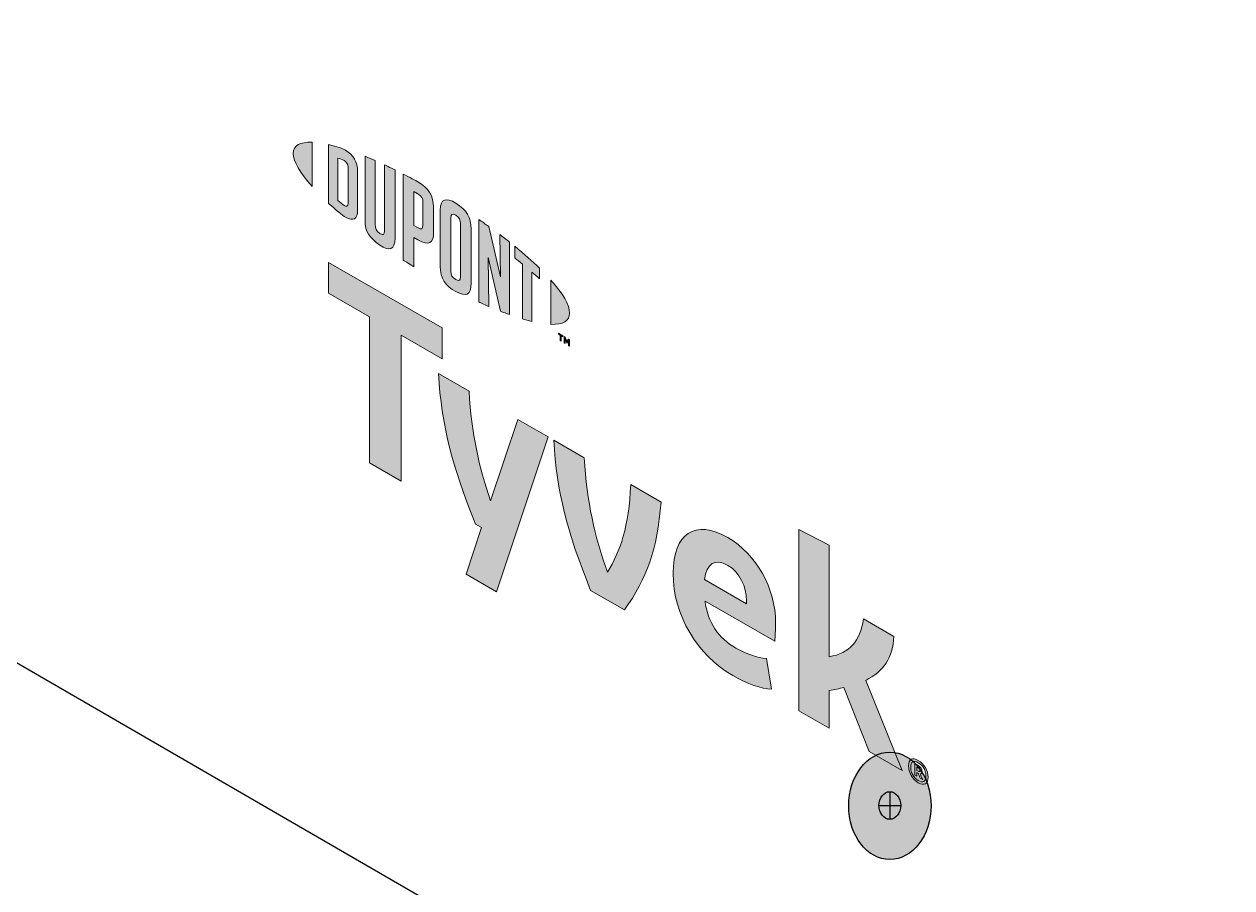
# Model space of a CAD drawing. Extents: x -1328 to 5679, y -4611 to 1603.
# Drawn here: x 251.1 to 358.6, y 793.1 to 870 of the extents above; entities that cross this region are included whole.
import ezdxf

# ---------------------------------------------------------------- set-up
doc = ezdxf.new("R2010")
doc.units = 0
doc.header["$MEASUREMENT"] = 0
for name, color, linetype, lineweight in [('G-ANNO-TTLB', 7, 'Continuous', 0), ('TYVEK', 7, 'Continuous', 0), ('X-REF - TRACED', 7, 'Continuous', 0)]:
    doc.layers.add(name, color=color, linetype=linetype, lineweight=lineweight)

# ---------------------------------------------------------------- blocks, each defined once
blk = doc.blocks.new('Block_80')
at = {"layer": 'TYVEK', "true_color": 0x003b71, "transparency": 33554687}
h = blk.add_hatch(color=156, dxfattribs=at)
h.dxf.hatch_style = 2
edge = h.paths.add_edge_path()
edge.add_ellipse((328.12, 800.41), major_axis=(0, 4.78), ratio=0.766948, start_angle=0, end_angle=360)
at = {"layer": 'TYVEK', "color": 18, "lineweight": 25, "true_color": 0x080808}
for p, q in [((328.12, 801.67), (328.12, 799.2)), ((327.14, 800.44), (329.09, 800.44))]:
    blk.add_line(p, q, dxfattribs=at)
at = {"layer": 'TYVEK', "color": 18, "lineweight": 25, "true_color": 0x000000}
blk.add_ellipse((328.12, 800.41), major_axis=(0, 4.78), ratio=0.766948, dxfattribs=at)
at = {"layer": 'TYVEK', "color": 18, "lineweight": 25, "true_color": 0x080808}
blk.add_ellipse((328.12, 800.44), major_axis=(0, 1.23), ratio=0.788846, dxfattribs=at)
blk = doc.blocks.new('Block_373')
at = {"layer": 'X-REF - TRACED', "true_color": 0x848484, "transparency": 33554687}
h = blk.add_hatch(color=252, dxfattribs=at)
h.dxf.hatch_style = 2
edge = h.paths.add_edge_path()
edge.add_spline(control_points=[(275.02, 858.48), (275.02, 857.75), (275.63, 856.73), (276.7, 855.53), (276.7, 855.53), (276.7, 859.47), (276.7, 859.47), (275.63, 859.51), (275.02, 859.19), (275.02, 858.48)], knot_values=[0, 0, 0, 0, 1, 1, 1, 2, 2, 2, 3, 3, 3, 3], degree=3, periodic=0)
h = blk.add_hatch(color=252, dxfattribs=at)
h.dxf.hatch_style = 2
edge = h.paths.add_edge_path()
edge.add_spline(control_points=[(279.9, 854.05), (279.9, 853.74), (279.74, 853.73), (279.55, 853.84), (279.4, 853.93), (279.18, 854.12), (278.99, 854.29), (278.99, 854.29), (278.99, 858.06), (278.99, 858.06), (279.18, 858.01), (279.4, 857.94), (279.55, 857.85), (279.74, 857.74), (279.9, 857.55), (279.9, 857.25), (279.9, 857.25), (279.9, 854.05), (279.9, 854.05)], knot_values=[0, 0, 0, 0, 1, 1, 1, 2, 2, 2, 3, 3, 3, 4, 4, 4, 5, 5, 5, 6, 6, 6, 6], degree=3, periodic=0)
edge = h.paths.add_edge_path()
edge.add_spline(control_points=[(279.68, 858.76), (279.38, 858.94), (278.95, 859.08), (278.17, 859.26), (278.17, 859.26), (278.17, 854.03), (278.17, 854.03), (278.86, 853.4), (279.38, 852.96), (279.68, 852.79), (280.36, 852.39), (280.75, 852.65), (280.75, 853.42), (280.75, 853.42), (280.75, 856.89), (280.75, 856.89), (280.75, 857.66), (280.36, 858.37), (279.68, 858.76)], knot_values=[0, 0, 0, 0, 1, 1, 1, 2, 2, 2, 3, 3, 3, 4, 4, 4, 5, 5, 5, 6, 6, 6, 6], degree=3, periodic=0)
h = blk.add_hatch(color=252, dxfattribs=at)
h.dxf.hatch_style = 2
edge = h.paths.add_edge_path()
edge.add_spline(control_points=[(283.14, 851.56), (283.14, 851.26), (283.05, 851.12), (282.72, 851.36), (282.4, 851.59), (282.31, 851.79), (282.31, 852.15), (282.31, 852.15), (282.31, 857.84), (282.31, 857.84), (282.1, 857.94), (281.62, 858.14), (281.41, 858.22), (281.41, 858.22), (281.41, 852.47), (281.41, 852.47), (281.41, 851.55), (281.8, 850.97), (282.72, 850.32), (283.57, 849.72), (284.08, 849.91), (284.08, 850.93), (284.08, 850.93), (284.08, 857.01), (284.08, 857.01), (283.91, 857.1), (283.33, 857.37), (283.14, 857.46), (283.14, 857.46), (283.14, 851.56), (283.14, 851.56)], knot_values=[0, 0, 0, 0, 1, 1, 1, 2, 2, 2, 3, 3, 3, 4, 4, 4, 5, 5, 5, 6, 6, 6, 7, 7, 7, 8, 8, 8, 9, 9, 9, 10, 10, 10, 10], degree=3, periodic=0)
h = blk.add_hatch(color=252, dxfattribs=at)
h.dxf.hatch_style = 2
edge = h.paths.add_edge_path()
edge.add_spline(control_points=[(286.56, 852.09), (286.56, 851.76), (286.46, 851.65), (286.08, 851.87), (286.08, 851.87), (285.75, 852.06), (285.75, 852.06), (285.75, 852.06), (285.75, 855.08), (285.75, 855.08), (285.9, 855), (285.98, 854.96), (286.06, 854.91), (286.48, 854.67), (286.56, 854.44), (286.56, 854.1), (286.56, 854.1), (286.56, 852.09), (286.56, 852.09)], knot_values=[0, 0, 0, 0, 1, 1, 1, 2, 2, 2, 3, 3, 3, 4, 4, 4, 5, 5, 5, 6, 6, 6, 6], degree=3, periodic=0)
edge = h.paths.add_edge_path()
edge.add_spline(control_points=[(286.12, 855.94), (285.96, 856.04), (285.36, 856.36), (284.81, 856.64), (284.81, 856.64), (284.81, 848.98), (284.81, 848.98), (285, 848.86), (285.49, 848.55), (285.75, 848.39), (285.75, 848.39), (285.75, 850.99), (285.75, 850.99), (285.75, 850.99), (286.12, 850.78), (286.12, 850.78), (287.1, 850.22), (287.51, 850.49), (287.51, 851.46), (287.51, 851.46), (287.51, 853.71), (287.51, 853.71), (287.51, 854.67), (287.05, 855.4), (286.12, 855.94)], knot_values=[0, 0, 0, 0, 1, 1, 1, 2, 2, 2, 3, 3, 3, 4, 4, 4, 5, 5, 5, 6, 6, 6, 7, 7, 7, 8, 8, 8, 8], degree=3, periodic=0)
h = blk.add_hatch(color=252, dxfattribs=at)
h.dxf.hatch_style = 2
edge = h.paths.add_edge_path()
edge.add_spline(control_points=[(289.91, 847.48), (289.91, 847.18), (289.82, 847.07), (289.49, 847.25), (289.15, 847.44), (289.06, 847.66), (289.06, 847.97), (289.06, 847.97), (289.06, 852.74), (289.06, 852.74), (289.06, 853.06), (289.15, 853.18), (289.49, 852.97), (289.82, 852.77), (289.91, 852.55), (289.91, 852.25), (289.91, 852.25), (289.91, 847.48), (289.91, 847.48)], knot_values=[0, 0, 0, 0, 1, 1, 1, 2, 2, 2, 3, 3, 3, 4, 4, 4, 5, 5, 5, 6, 6, 6, 6], degree=3, periodic=0)
edge = h.paths.add_edge_path()
edge.add_spline(control_points=[(289.49, 854.04), (288.62, 854.59), (288.11, 854.45), (288.11, 853.44), (288.11, 853.44), (288.11, 848.43), (288.11, 848.43), (288.11, 847.37), (288.57, 846.66), (289.49, 846.18), (290.39, 845.7), (290.86, 845.82), (290.86, 846.95), (290.86, 846.95), (290.86, 851.73), (290.86, 851.73), (290.86, 852.81), (290.44, 853.44), (289.49, 854.04)], knot_values=[0, 0, 0, 0, 1, 1, 1, 2, 2, 2, 3, 3, 3, 4, 4, 4, 5, 5, 5, 6, 6, 6, 6], degree=3, periodic=0)
h = blk.add_hatch(color=252, dxfattribs=at)
h.dxf.hatch_style = 2
edge = h.paths.add_edge_path()
edge.add_spline(control_points=[(293.46, 847.48), (293.46, 847.48), (292.42, 851.97), (292.42, 851.97), (292.14, 852.18), (291.8, 852.42), (291.53, 852.6), (291.53, 852.6), (291.53, 845.26), (291.53, 845.26), (291.72, 845.17), (292.19, 844.96), (292.44, 844.85), (292.44, 844.85), (292.36, 849.22), (292.36, 849.22), (292.36, 849.22), (293.46, 844.43), (293.46, 844.43), (293.7, 844.34), (294.04, 844.21), (294.26, 844.13), (294.26, 844.13), (294.26, 850.58), (294.26, 850.58), (294.03, 850.77), (293.6, 851.1), (293.4, 851.25), (293.4, 851.25), (293.46, 847.48), (293.46, 847.48)], knot_values=[0, 0, 0, 0, 1, 1, 1, 2, 2, 2, 3, 3, 3, 4, 4, 4, 5, 5, 5, 6, 6, 6, 7, 7, 7, 8, 8, 8, 9, 9, 9, 10, 10, 10, 10], degree=3, periodic=0)
h = blk.add_hatch(color=252, dxfattribs=at)
h.dxf.hatch_style = 2
edge = h.paths.add_edge_path()
edge.add_spline(control_points=[(294.73, 849.18), (294.96, 849), (295.19, 848.82), (295.41, 848.63), (295.41, 848.63), (295.41, 843.75), (295.41, 843.75), (295.62, 843.69), (296, 843.58), (296.25, 843.52), (296.25, 843.52), (296.25, 847.92), (296.25, 847.92), (296.5, 847.7), (296.73, 847.5), (296.94, 847.31), (296.94, 847.31), (296.94, 848.25), (296.94, 848.25), (296.27, 848.9), (295.56, 849.53), (294.73, 850.21), (294.73, 850.21), (294.73, 849.18), (294.73, 849.18)], knot_values=[0, 0, 0, 0, 1, 1, 1, 2, 2, 2, 3, 3, 3, 4, 4, 4, 5, 5, 5, 6, 6, 6, 7, 7, 7, 8, 8, 8, 8], degree=3, periodic=0)
h = blk.add_hatch(color=252, dxfattribs=at)
h.dxf.hatch_style = 2
edge = h.paths.add_edge_path()
edge.add_spline(control_points=[(299.62, 844.27), (299.62, 843.55), (299.01, 843.23), (297.94, 843.26), (297.94, 843.26), (297.94, 847.2), (297.94, 847.2), (299.01, 846.01), (299.62, 844.99), (299.62, 844.27)], knot_values=[0, 0, 0, 0, 1, 1, 1, 2, 2, 2, 3, 3, 3, 3], degree=3, periodic=0)
h = blk.add_hatch(color=252, dxfattribs=at)
h.dxf.hatch_style = 2
edge = h.paths.add_edge_path()
edge.add_spline(control_points=[(299.12, 842.19), (299.12, 842.19), (299.23, 842.13), (299.23, 842.13), (299.23, 842.13), (299.38, 841.77), (299.38, 841.77), (299.38, 841.77), (299.53, 841.95), (299.53, 841.95), (299.53, 841.95), (299.62, 841.9), (299.62, 841.9), (299.62, 841.9), (299.62, 841.33), (299.62, 841.33), (299.62, 841.33), (299.53, 841.38), (299.53, 841.38), (299.53, 841.38), (299.53, 841.79), (299.53, 841.79), (299.53, 841.79), (299.38, 841.6), (299.38, 841.6), (299.38, 841.6), (299.37, 841.61), (299.37, 841.61), (299.37, 841.61), (299.22, 841.97), (299.22, 841.97), (299.22, 841.97), (299.22, 841.56), (299.22, 841.56), (299.22, 841.56), (299.12, 841.62), (299.12, 841.62), (299.12, 841.62), (299.12, 842.19), (299.12, 842.19)], knot_values=[0, 0, 0, 0, 1, 1, 1, 2, 2, 2, 3, 3, 3, 4, 4, 4, 5, 5, 5, 6, 6, 6, 7, 7, 7, 8, 8, 8, 9, 9, 9, 10, 10, 10, 11, 11, 11, 12, 12, 12, 13, 13, 13, 13], degree=3, periodic=0)
edge = h.paths.add_edge_path()
edge.add_spline(control_points=[(298.77, 842.29), (298.77, 842.29), (298.62, 842.38), (298.62, 842.38), (298.62, 842.38), (298.62, 842.48), (298.62, 842.48), (298.62, 842.48), (299.02, 842.25), (299.02, 842.25), (299.02, 842.25), (299.02, 842.15), (299.02, 842.15), (299.02, 842.15), (298.87, 842.24), (298.87, 842.24), (298.87, 842.24), (298.87, 841.77), (298.87, 841.77), (298.87, 841.77), (298.77, 841.82), (298.77, 841.82), (298.77, 841.82), (298.77, 842.29), (298.77, 842.29)], knot_values=[0, 0, 0, 0, 1, 1, 1, 2, 2, 2, 3, 3, 3, 4, 4, 4, 5, 5, 5, 6, 6, 6, 7, 7, 7, 8, 8, 8, 8], degree=3, periodic=0)
at = {"layer": 'X-REF - TRACED'}
for points, knots in [([(275.02, 858.48), (275.02, 857.75), (275.63, 856.73), (276.7, 855.53), (276.7, 855.53), (276.7, 859.47), (276.7, 859.47), (275.63, 859.51), (275.02, 859.19), (275.02, 858.48)], [0, 0, 0, 0, 1, 1, 1, 2, 2, 2, 3, 3, 3, 3]), ([(279.68, 858.76), (279.38, 858.94), (278.95, 859.08), (278.17, 859.26), (278.17, 859.26), (278.17, 854.03), (278.17, 854.03), (278.86, 853.4), (279.38, 852.96), (279.68, 852.79), (280.36, 852.39), (280.75, 852.65), (280.75, 853.42), (280.75, 853.42), (280.75, 856.89), (280.75, 856.89), (280.75, 857.66), (280.36, 858.37), (279.68, 858.76)], [0, 0, 0, 0, 1, 1, 1, 2, 2, 2, 3, 3, 3, 4, 4, 4, 5, 5, 5, 6, 6, 6, 6]), ([(279.9, 854.05), (279.9, 853.74), (279.74, 853.73), (279.55, 853.84), (279.4, 853.93), (279.18, 854.12), (278.99, 854.29), (278.99, 854.29), (278.99, 858.06), (278.99, 858.06), (279.18, 858.01), (279.4, 857.94), (279.55, 857.85), (279.74, 857.74), (279.9, 857.55), (279.9, 857.25), (279.9, 857.25), (279.9, 854.05), (279.9, 854.05)], [0, 0, 0, 0, 1, 1, 1, 2, 2, 2, 3, 3, 3, 4, 4, 4, 5, 5, 5, 6, 6, 6, 6]), ([(283.14, 851.56), (283.14, 851.26), (283.05, 851.12), (282.72, 851.36), (282.4, 851.59), (282.31, 851.79), (282.31, 852.15), (282.31, 852.15), (282.31, 857.84), (282.31, 857.84), (282.1, 857.94), (281.62, 858.14), (281.41, 858.22), (281.41, 858.22), (281.41, 852.47), (281.41, 852.47), (281.41, 851.55), (281.8, 850.97), (282.72, 850.32), (283.57, 849.72), (284.08, 849.91), (284.08, 850.93), (284.08, 850.93), (284.08, 857.01), (284.08, 857.01), (283.91, 857.1), (283.33, 857.37), (283.14, 857.46), (283.14, 857.46), (283.14, 851.56), (283.14, 851.56)], [0, 0, 0, 0, 1, 1, 1, 2, 2, 2, 3, 3, 3, 4, 4, 4, 5, 5, 5, 6, 6, 6, 7, 7, 7, 8, 8, 8, 9, 9, 9, 10, 10, 10, 10]), ([(286.12, 855.94), (285.96, 856.04), (285.36, 856.36), (284.81, 856.64), (284.81, 856.64), (284.81, 848.98), (284.81, 848.98), (285, 848.86), (285.49, 848.55), (285.75, 848.39), (285.75, 848.39), (285.75, 850.99), (285.75, 850.99), (285.75, 850.99), (286.12, 850.78), (286.12, 850.78), (287.1, 850.22), (287.51, 850.49), (287.51, 851.46), (287.51, 851.46), (287.51, 853.71), (287.51, 853.71), (287.51, 854.67), (287.05, 855.4), (286.12, 855.94)], [0, 0, 0, 0, 1, 1, 1, 2, 2, 2, 3, 3, 3, 4, 4, 4, 5, 5, 5, 6, 6, 6, 7, 7, 7, 8, 8, 8, 8]), ([(286.56, 852.09), (286.56, 851.76), (286.46, 851.65), (286.08, 851.87), (286.08, 851.87), (285.75, 852.06), (285.75, 852.06), (285.75, 852.06), (285.75, 855.08), (285.75, 855.08), (285.9, 855), (285.98, 854.96), (286.06, 854.91), (286.48, 854.67), (286.56, 854.44), (286.56, 854.1), (286.56, 854.1), (286.56, 852.09), (286.56, 852.09)], [0, 0, 0, 0, 1, 1, 1, 2, 2, 2, 3, 3, 3, 4, 4, 4, 5, 5, 5, 6, 6, 6, 6]), ([(289.49, 854.04), (288.62, 854.59), (288.11, 854.45), (288.11, 853.44), (288.11, 853.44), (288.11, 848.43), (288.11, 848.43), (288.11, 847.37), (288.57, 846.66), (289.49, 846.18), (290.39, 845.7), (290.86, 845.82), (290.86, 846.95), (290.86, 846.95), (290.86, 851.73), (290.86, 851.73), (290.86, 852.81), (290.44, 853.44), (289.49, 854.04)], [0, 0, 0, 0, 1, 1, 1, 2, 2, 2, 3, 3, 3, 4, 4, 4, 5, 5, 5, 6, 6, 6, 6]), ([(289.91, 847.48), (289.91, 847.18), (289.82, 847.07), (289.49, 847.25), (289.15, 847.44), (289.06, 847.66), (289.06, 847.97), (289.06, 847.97), (289.06, 852.74), (289.06, 852.74), (289.06, 853.06), (289.15, 853.18), (289.49, 852.97), (289.82, 852.77), (289.91, 852.55), (289.91, 852.25), (289.91, 852.25), (289.91, 847.48), (289.91, 847.48)], [0, 0, 0, 0, 1, 1, 1, 2, 2, 2, 3, 3, 3, 4, 4, 4, 5, 5, 5, 6, 6, 6, 6]), ([(293.46, 847.48), (293.46, 847.48), (292.42, 851.97), (292.42, 851.97), (292.14, 852.18), (291.8, 852.42), (291.53, 852.6), (291.53, 852.6), (291.53, 845.26), (291.53, 845.26), (291.72, 845.17), (292.19, 844.96), (292.44, 844.85), (292.44, 844.85), (292.36, 849.22), (292.36, 849.22), (292.36, 849.22), (293.46, 844.43), (293.46, 844.43), (293.7, 844.34), (294.04, 844.21), (294.26, 844.13), (294.26, 844.13), (294.26, 850.58), (294.26, 850.58), (294.03, 850.77), (293.6, 851.1), (293.4, 851.25), (293.4, 851.25), (293.46, 847.48), (293.46, 847.48)], [0, 0, 0, 0, 1, 1, 1, 2, 2, 2, 3, 3, 3, 4, 4, 4, 5, 5, 5, 6, 6, 6, 7, 7, 7, 8, 8, 8, 9, 9, 9, 10, 10, 10, 10]), ([(294.73, 849.18), (294.96, 849), (295.19, 848.82), (295.41, 848.63), (295.41, 848.63), (295.41, 843.75), (295.41, 843.75), (295.62, 843.69), (296, 843.58), (296.25, 843.52), (296.25, 843.52), (296.25, 847.92), (296.25, 847.92), (296.5, 847.7), (296.73, 847.5), (296.94, 847.31), (296.94, 847.31), (296.94, 848.25), (296.94, 848.25), (296.27, 848.9), (295.56, 849.53), (294.73, 850.21), (294.73, 850.21), (294.73, 849.18), (294.73, 849.18)], [0, 0, 0, 0, 1, 1, 1, 2, 2, 2, 3, 3, 3, 4, 4, 4, 5, 5, 5, 6, 6, 6, 7, 7, 7, 8, 8, 8, 8]), ([(299.62, 844.27), (299.62, 843.55), (299.01, 843.23), (297.94, 843.26), (297.94, 843.26), (297.94, 847.2), (297.94, 847.2), (299.01, 846.01), (299.62, 844.99), (299.62, 844.27)], [0, 0, 0, 0, 1, 1, 1, 2, 2, 2, 3, 3, 3, 3]), ([(298.77, 842.29), (298.77, 842.29), (298.62, 842.38), (298.62, 842.38), (298.62, 842.38), (298.62, 842.48), (298.62, 842.48), (298.62, 842.48), (299.02, 842.25), (299.02, 842.25), (299.02, 842.25), (299.02, 842.15), (299.02, 842.15), (299.02, 842.15), (298.87, 842.24), (298.87, 842.24), (298.87, 842.24), (298.87, 841.77), (298.87, 841.77), (298.87, 841.77), (298.77, 841.82), (298.77, 841.82), (298.77, 841.82), (298.77, 842.29), (298.77, 842.29)], [0, 0, 0, 0, 1, 1, 1, 2, 2, 2, 3, 3, 3, 4, 4, 4, 5, 5, 5, 6, 6, 6, 7, 7, 7, 8, 8, 8, 8]), ([(299.12, 842.19), (299.12, 842.19), (299.23, 842.13), (299.23, 842.13), (299.23, 842.13), (299.38, 841.77), (299.38, 841.77), (299.38, 841.77), (299.53, 841.95), (299.53, 841.95), (299.53, 841.95), (299.62, 841.9), (299.62, 841.9), (299.62, 841.9), (299.62, 841.33), (299.62, 841.33), (299.62, 841.33), (299.53, 841.38), (299.53, 841.38), (299.53, 841.38), (299.53, 841.79), (299.53, 841.79), (299.53, 841.79), (299.38, 841.6), (299.38, 841.6), (299.38, 841.6), (299.37, 841.61), (299.37, 841.61), (299.37, 841.61), (299.22, 841.97), (299.22, 841.97), (299.22, 841.97), (299.22, 841.56), (299.22, 841.56), (299.22, 841.56), (299.12, 841.62), (299.12, 841.62), (299.12, 841.62), (299.12, 842.19), (299.12, 842.19)], [0, 0, 0, 0, 1, 1, 1, 2, 2, 2, 3, 3, 3, 4, 4, 4, 5, 5, 5, 6, 6, 6, 7, 7, 7, 8, 8, 8, 9, 9, 9, 10, 10, 10, 11, 11, 11, 12, 12, 12, 13, 13, 13, 13])]:
    blk.add_open_spline(points, degree=3, knots=knots, dxfattribs=at)
blk = doc.blocks.new('Block_377')
at = {"layer": 'X-REF - TRACED', "true_color": 0x848484, "transparency": 33554687}
h = blk.add_hatch(color=252, dxfattribs=at)
h.dxf.hatch_style = 2
h.paths.add_polyline_path([(288.27, 842.94), (278.17, 848.77), (278.17, 846.03), (281.82, 843.92), (281.82, 830.93), (284.62, 829.31), (284.62, 842.31), (288.27, 840.2)])
h = blk.add_hatch(color=252, dxfattribs=at)
h.dxf.hatch_style = 2
edge = h.paths.add_edge_path()
edge.add_spline(control_points=[(305.06, 829), (304.89, 825.26), (304.14, 823.08), (302.98, 821.21), (301.87, 824.39), (301.14, 827.42), (300.92, 831.39), (300.92, 831.39), (298.2, 832.96), (298.2, 832.96), (298.49, 828.27), (299.38, 824.86), (301.49, 819.57), (301.49, 819.57), (304.49, 817.84), (304.49, 817.84), (306.53, 820.73), (307.38, 823.14), (307.77, 827.44), (307.77, 827.44), (305.06, 829), (305.06, 829)], knot_values=[0, 0, 0, 0, 1, 1, 1, 2, 2, 2, 3, 3, 3, 4, 4, 4, 5, 5, 5, 6, 6, 6, 7, 7, 7, 7], degree=3, periodic=0)
h = blk.add_hatch(color=252, dxfattribs=at)
h.dxf.hatch_style = 2
edge = h.paths.add_edge_path()
edge.add_spline(control_points=[(311.63, 820.55), (311.63, 820.55), (315.36, 818.4), (315.36, 818.4), (315.36, 818.4), (315.36, 818.67), (315.36, 818.67), (315.36, 819.93), (314.77, 821.19), (313.69, 821.81), (312.55, 822.47), (311.81, 821.98), (311.63, 820.55)], knot_values=[0, 0, 0, 0, 1, 1, 1, 2, 2, 2, 3, 3, 3, 4, 4, 4, 4], degree=3, periodic=0)
edge = h.paths.add_edge_path()
edge.add_spline(control_points=[(317.58, 810.78), (316.71, 810.83), (315.44, 811.25), (314.14, 812), (310.99, 813.82), (308.83, 817.36), (308.83, 821.09), (308.83, 824.67), (310.81, 825.95), (313.69, 824.29), (316.26, 822.8), (317.95, 819.74), (317.95, 816.73), (317.95, 816.05), (317.91, 815.49), (317.87, 815.06), (317.87, 815.06), (311.67, 818.64), (311.67, 818.64), (311.93, 816.69), (312.85, 815.35), (314.42, 814.45), (315.38, 813.89), (316.3, 813.61), (317.14, 813.52), (317.14, 813.52), (317.58, 810.78), (317.58, 810.78)], knot_values=[0, 0, 0, 0, 1, 1, 1, 2, 2, 2, 3, 3, 3, 4, 4, 4, 5, 5, 5, 6, 6, 6, 7, 7, 7, 8, 8, 8, 9, 9, 9, 9], degree=3, periodic=0)
h = blk.add_hatch(color=252, dxfattribs=at)
h.dxf.hatch_style = 2
edge = h.paths.add_edge_path()
edge.add_spline(control_points=[(325.97, 811.58), (325.97, 811.58), (329.23, 803.56), (329.23, 803.56), (329.23, 803.56), (326.28, 805.26), (326.28, 805.26), (326.28, 805.26), (324.03, 810.94), (324.03, 810.94), (323.62, 810.84), (323.19, 810.76), (322.71, 810.69), (322.71, 810.69), (322.71, 807.32), (322.71, 807.32), (322.71, 807.32), (320.01, 808.88), (320.01, 808.88), (320.01, 808.88), (320.01, 825), (320.01, 825), (320.01, 825), (322.71, 823.6), (322.71, 823.6), (322.71, 823.6), (322.71, 813.68), (322.71, 813.68), (324.56, 813.99), (325.46, 815.04), (325.77, 817.04), (325.77, 817.04), (328.46, 815.49), (328.46, 815.49), (328.4, 813.59), (327.54, 812.36), (325.97, 811.58)], knot_values=[0, 0, 0, 0, 1, 1, 1, 2, 2, 2, 3, 3, 3, 4, 4, 4, 5, 5, 5, 6, 6, 6, 7, 7, 7, 8, 8, 8, 9, 9, 9, 10, 10, 10, 11, 11, 11, 12, 12, 12, 12], degree=3, periodic=0)
at = {"layer": 'X-REF - TRACED'}
blk.add_lwpolyline([(288.27, 842.94), (278.17, 848.77), (278.17, 846.03), (281.82, 843.92), (281.82, 830.93), (284.62, 829.31), (284.62, 842.31), (288.27, 840.2)], close=True, dxfattribs=at)
for points, knots in [([(305.06, 829), (304.89, 825.26), (304.14, 823.08), (302.98, 821.21), (301.87, 824.39), (301.14, 827.42), (300.92, 831.39), (300.92, 831.39), (298.2, 832.96), (298.2, 832.96), (298.49, 828.27), (299.38, 824.86), (301.49, 819.57), (301.49, 819.57), (304.49, 817.84), (304.49, 817.84), (306.53, 820.73), (307.38, 823.14), (307.77, 827.44), (307.77, 827.44), (305.06, 829), (305.06, 829)], [0, 0, 0, 0, 1, 1, 1, 2, 2, 2, 3, 3, 3, 4, 4, 4, 5, 5, 5, 6, 6, 6, 7, 7, 7, 7]), ([(317.58, 810.78), (316.71, 810.83), (315.44, 811.25), (314.14, 812), (310.99, 813.82), (308.83, 817.36), (308.83, 821.09), (308.83, 824.67), (310.81, 825.95), (313.69, 824.29), (316.26, 822.8), (317.95, 819.74), (317.95, 816.73), (317.95, 816.05), (317.91, 815.49), (317.87, 815.06), (317.87, 815.06), (311.67, 818.64), (311.67, 818.64), (311.93, 816.69), (312.85, 815.35), (314.42, 814.45), (315.38, 813.89), (316.3, 813.61), (317.14, 813.52), (317.14, 813.52), (317.58, 810.78), (317.58, 810.78)], [0, 0, 0, 0, 1, 1, 1, 2, 2, 2, 3, 3, 3, 4, 4, 4, 5, 5, 5, 6, 6, 6, 7, 7, 7, 8, 8, 8, 9, 9, 9, 9]), ([(325.97, 811.58), (325.97, 811.58), (329.23, 803.56), (329.23, 803.56), (329.23, 803.56), (326.28, 805.26), (326.28, 805.26), (326.28, 805.26), (324.03, 810.94), (324.03, 810.94), (323.62, 810.84), (323.19, 810.76), (322.71, 810.69), (322.71, 810.69), (322.71, 807.32), (322.71, 807.32), (322.71, 807.32), (320.01, 808.88), (320.01, 808.88), (320.01, 808.88), (320.01, 825), (320.01, 825), (320.01, 825), (322.71, 823.6), (322.71, 823.6), (322.71, 823.6), (322.71, 813.68), (322.71, 813.68), (324.56, 813.99), (325.46, 815.04), (325.77, 817.04), (325.77, 817.04), (328.46, 815.49), (328.46, 815.49), (328.4, 813.59), (327.54, 812.36), (325.97, 811.58)], [0, 0, 0, 0, 1, 1, 1, 2, 2, 2, 3, 3, 3, 4, 4, 4, 5, 5, 5, 6, 6, 6, 7, 7, 7, 8, 8, 8, 9, 9, 9, 10, 10, 10, 11, 11, 11, 12, 12, 12, 12]), ([(311.63, 820.55), (311.63, 820.55), (315.36, 818.4), (315.36, 818.4), (315.36, 818.4), (315.36, 818.67), (315.36, 818.67), (315.36, 819.93), (314.77, 821.19), (313.69, 821.81), (312.55, 822.47), (311.81, 821.98), (311.63, 820.55)], [0, 0, 0, 0, 1, 1, 1, 2, 2, 2, 3, 3, 3, 4, 4, 4, 4])]:
    blk.add_open_spline(points, degree=3, knots=knots, dxfattribs=at)
blk = doc.blocks.new('Block_376')
at = {"layer": 'X-REF - TRACED', "true_color": 0x848484, "transparency": 33554687}
h = blk.add_hatch(color=252, dxfattribs=at)
h.dxf.hatch_style = 2
edge = h.paths.add_edge_path()
edge.add_spline(control_points=[(295.01, 834.8), (295.01, 834.8), (292.58, 827.56), (292.58, 827.56), (291.55, 830.59), (290.88, 833.52), (290.67, 837.31), (290.67, 837.31), (287.94, 838.88), (287.94, 838.88), (288.24, 834.19), (289.12, 830.78), (291.24, 825.49), (291.24, 825.49), (291.78, 825.18), (291.78, 825.18), (291.78, 825.18), (290.4, 821.03), (290.4, 821.03), (290.4, 821.03), (293.1, 819.47), (293.1, 819.47), (293.1, 819.47), (297.72, 833.24), (297.72, 833.24), (297.72, 833.24), (295.01, 834.8), (295.01, 834.8)], knot_values=[0, 0, 0, 0, 1, 1, 1, 2, 2, 2, 3, 3, 3, 4, 4, 4, 5, 5, 5, 6, 6, 6, 7, 7, 7, 8, 8, 8, 9, 9, 9, 9], degree=3, periodic=0)
at = {"layer": 'X-REF - TRACED'}
blk.add_open_spline([(295.01, 834.8), (295.01, 834.8), (292.58, 827.56), (292.58, 827.56), (291.55, 830.59), (290.88, 833.52), (290.67, 837.31), (290.67, 837.31), (287.94, 838.88), (287.94, 838.88), (288.24, 834.19), (289.12, 830.78), (291.24, 825.49), (291.24, 825.49), (291.78, 825.18), (291.78, 825.18), (291.78, 825.18), (290.4, 821.03), (290.4, 821.03), (290.4, 821.03), (293.1, 819.47), (293.1, 819.47), (293.1, 819.47), (297.72, 833.24), (297.72, 833.24), (297.72, 833.24), (295.01, 834.8), (295.01, 834.8)], degree=3, knots=[0, 0, 0, 0, 1, 1, 1, 2, 2, 2, 3, 3, 3, 4, 4, 4, 5, 5, 5, 6, 6, 6, 7, 7, 7, 8, 8, 8, 9, 9, 9, 9], dxfattribs=at)
blk.add_blockref('Block_377', (0, 0), dxfattribs=at)
blk = doc.blocks.new('Block_378')
at = {"layer": 'X-REF - TRACED', "true_color": 0x848484, "transparency": 33554687}
h = blk.add_hatch(color=252, dxfattribs=at)
h.dxf.hatch_style = 2
edge = h.paths.add_edge_path()
edge.add_spline(control_points=[(330.53, 803.87), (330.53, 803.87), (330.53, 803.57), (330.53, 803.57), (330.53, 803.57), (330.64, 803.51), (330.64, 803.51), (330.75, 803.45), (330.8, 803.45), (330.8, 803.56), (330.8, 803.67), (330.75, 803.74), (330.64, 803.8), (330.64, 803.8), (330.53, 803.87), (330.53, 803.87)], knot_values=[0, 0, 0, 0, 1, 1, 1, 2, 2, 2, 3, 3, 3, 4, 4, 4, 5, 5, 5, 5], degree=3, periodic=0)
edge = h.paths.add_edge_path()
edge.add_spline(control_points=[(330.33, 804.17), (330.33, 804.17), (330.64, 803.99), (330.64, 803.99), (330.87, 803.86), (330.99, 803.66), (330.99, 803.45), (330.99, 803.31), (330.93, 803.24), (330.82, 803.26), (330.88, 803.09), (330.95, 802.92), (331.05, 802.74), (331.05, 802.74), (330.82, 802.87), (330.82, 802.87), (330.74, 803.04), (330.68, 803.18), (330.63, 803.33), (330.63, 803.33), (330.53, 803.39), (330.53, 803.39), (330.53, 803.39), (330.53, 803.04), (330.53, 803.04), (330.53, 803.04), (330.33, 803.15), (330.33, 803.15), (330.33, 803.15), (330.33, 804.17), (330.33, 804.17)], knot_values=[0, 0, 0, 0, 1, 1, 1, 2, 2, 2, 3, 3, 3, 4, 4, 4, 5, 5, 5, 6, 6, 6, 7, 7, 7, 8, 8, 8, 9, 9, 9, 10, 10, 10, 10], degree=3, periodic=0)
edge = h.paths.add_edge_path()
edge.add_spline(control_points=[(330.65, 804.25), (330.22, 804.49), (329.98, 804.35), (329.98, 803.84), (329.98, 803.33), (330.22, 802.92), (330.65, 802.67), (331.07, 802.42), (331.32, 802.56), (331.32, 803.07), (331.32, 803.58), (331.07, 804), (330.65, 804.25)], knot_values=[0, 0, 0, 0, 1, 1, 1, 2, 2, 2, 3, 3, 3, 4, 4, 4, 4], degree=3, periodic=0)
edge = h.paths.add_edge_path()
edge.add_spline(control_points=[(330.65, 804.45), (331.17, 804.15), (331.52, 803.56), (331.52, 802.95), (331.52, 802.35), (331.17, 802.17), (330.65, 802.47), (330.12, 802.78), (329.78, 803.36), (329.78, 803.96), (329.78, 804.57), (330.12, 804.76), (330.65, 804.45)], knot_values=[0, 0, 0, 0, 1, 1, 1, 2, 2, 2, 3, 3, 3, 4, 4, 4, 4], degree=3, periodic=0)
at = {"layer": 'X-REF - TRACED'}
for points, knots in [([(330.65, 804.45), (331.17, 804.15), (331.52, 803.56), (331.52, 802.95), (331.52, 802.35), (331.17, 802.17), (330.65, 802.47), (330.12, 802.78), (329.78, 803.36), (329.78, 803.96), (329.78, 804.57), (330.12, 804.76), (330.65, 804.45)], [0, 0, 0, 0, 1, 1, 1, 2, 2, 2, 3, 3, 3, 4, 4, 4, 4]), ([(330.65, 804.25), (330.22, 804.49), (329.98, 804.35), (329.98, 803.84), (329.98, 803.33), (330.22, 802.92), (330.65, 802.67), (331.07, 802.42), (331.32, 802.56), (331.32, 803.07), (331.32, 803.58), (331.07, 804), (330.65, 804.25)], [0, 0, 0, 0, 1, 1, 1, 2, 2, 2, 3, 3, 3, 4, 4, 4, 4]), ([(330.33, 804.17), (330.33, 804.17), (330.64, 803.99), (330.64, 803.99), (330.87, 803.86), (330.99, 803.66), (330.99, 803.45), (330.99, 803.31), (330.93, 803.24), (330.82, 803.26), (330.88, 803.09), (330.95, 802.92), (331.05, 802.74), (331.05, 802.74), (330.82, 802.87), (330.82, 802.87), (330.74, 803.04), (330.68, 803.18), (330.63, 803.33), (330.63, 803.33), (330.53, 803.39), (330.53, 803.39), (330.53, 803.39), (330.53, 803.04), (330.53, 803.04), (330.53, 803.04), (330.33, 803.15), (330.33, 803.15), (330.33, 803.15), (330.33, 804.17), (330.33, 804.17)], [0, 0, 0, 0, 1, 1, 1, 2, 2, 2, 3, 3, 3, 4, 4, 4, 5, 5, 5, 6, 6, 6, 7, 7, 7, 8, 8, 8, 9, 9, 9, 10, 10, 10, 10]), ([(330.53, 803.87), (330.53, 803.87), (330.53, 803.57), (330.53, 803.57), (330.53, 803.57), (330.64, 803.51), (330.64, 803.51), (330.75, 803.45), (330.8, 803.45), (330.8, 803.56), (330.8, 803.67), (330.75, 803.74), (330.64, 803.8), (330.64, 803.8), (330.53, 803.87), (330.53, 803.87)], [0, 0, 0, 0, 1, 1, 1, 2, 2, 2, 3, 3, 3, 4, 4, 4, 5, 5, 5, 5])]:
    blk.add_open_spline(points, degree=3, knots=knots, dxfattribs=at)
blk = doc.blocks.new('Block_375')
at = {"layer": 'X-REF - TRACED'}
for name in ['Block_376', 'Block_378']:
    blk.add_blockref(name, (0, 0), dxfattribs=at)
blk = doc.blocks.new('Block_374')
at = {"layer": 'X-REF - TRACED'}
blk.add_blockref('Block_375', (0, 0), dxfattribs=at)
blk = doc.blocks.new('Block_372')
at = {"layer": 'X-REF - TRACED'}
for name in ['Block_373', 'Block_374']:
    blk.add_blockref(name, (0, 0), dxfattribs=at)

msp = doc.modelspace()

# ---------------------------------------------------------------- hatches: boundary and pattern name
at = {"layer": 'G-ANNO-TTLB', "true_color": 0xff00ff, "transparency": 33554687}
h = msp.add_hatch(color=6, dxfattribs=at)
edge = h.paths.add_edge_path()
edge.add_spline(control_points=[(1626, -853.91), (1626, -853.91), (-1303.52, -853.91), (-1303.52, -853.91), (-1303.52, -853.91), (-1303.52, 1603.09), (-1303.52, 1603.09), (-1303.52, 1603.09), (1626, 1603.09), (1626, 1603.09), (1626, 1603.09), (1626, -853.91), (1626, -853.91)], knot_values=[0, 0, 0, 0, 1, 1, 1, 2, 2, 2, 3, 3, 3, 4, 4, 4, 4], degree=3, periodic=0)
edge = h.paths.add_edge_path()
edge.add_spline(control_points=[(-1294.52, 1594.09), (-1294.52, 1594.09), (-1294.52, -844.91), (-1294.52, -844.91), (-1294.52, -844.91), (1617, -844.91), (1617, -844.91), (1617, -844.91), (1617, 1594.09), (1617, 1594.09), (1617, 1594.09), (-1294.52, 1594.09), (-1294.52, 1594.09)], knot_values=[0, 0, 0, 0, 1, 1, 1, 2, 2, 2, 3, 3, 3, 4, 4, 4, 4], degree=3, periodic=0)
edge.add_line((-1294.52, 1594.09), (-1294.52, 1594.09))

# ---------------------------------------------------------------- linework, layer by layer
at = {"layer": 'G-ANNO-TTLB'}
for points in [[(1626, -853.91), (1626, -853.91), (-1303.52, -853.91), (-1303.52, -853.91), (-1303.52, -853.91), (-1303.52, 1603.09), (-1303.52, 1603.09), (-1303.52, 1603.09), (1626, 1603.09), (1626, 1603.09), (1626, 1603.09), (1626, -853.91), (1626, -853.91)], [(-1294.52, 1594.09), (-1294.52, 1594.09), (-1294.52, -844.91), (-1294.52, -844.91), (-1294.52, -844.91), (1617, -844.91), (1617, -844.91), (1617, -844.91), (1617, 1594.09), (1617, 1594.09), (1617, 1594.09), (-1294.52, 1594.09), (-1294.52, 1594.09)]]:
    msp.add_open_spline(points, degree=3, knots=[0, 0, 0, 0, 1, 1, 1, 2, 2, 2, 3, 3, 3, 4, 4, 4, 4], dxfattribs=at)
at = {"layer": 'TYVEK', "color": 18, "lineweight": 25, "true_color": 0x000000}
msp.add_line((152.2, 870.01), (421.03, 714.38), dxfattribs=at)
at = {"layer": 'TYVEK', "color": 2, "lineweight": 25, "true_color": 0xffff00}
msp.add_line((152.31, 869.95), (421.14, 714.32), dxfattribs=at)

# ---------------------------------------------------------------- block references
at = {"layer": 'TYVEK'}
msp.add_blockref('Block_80', (0, 0), dxfattribs=at)
at = {"layer": 'X-REF - TRACED'}
msp.add_blockref('Block_372', (0, 0), dxfattribs=at)

doc.saveas('drawing.dxf')
